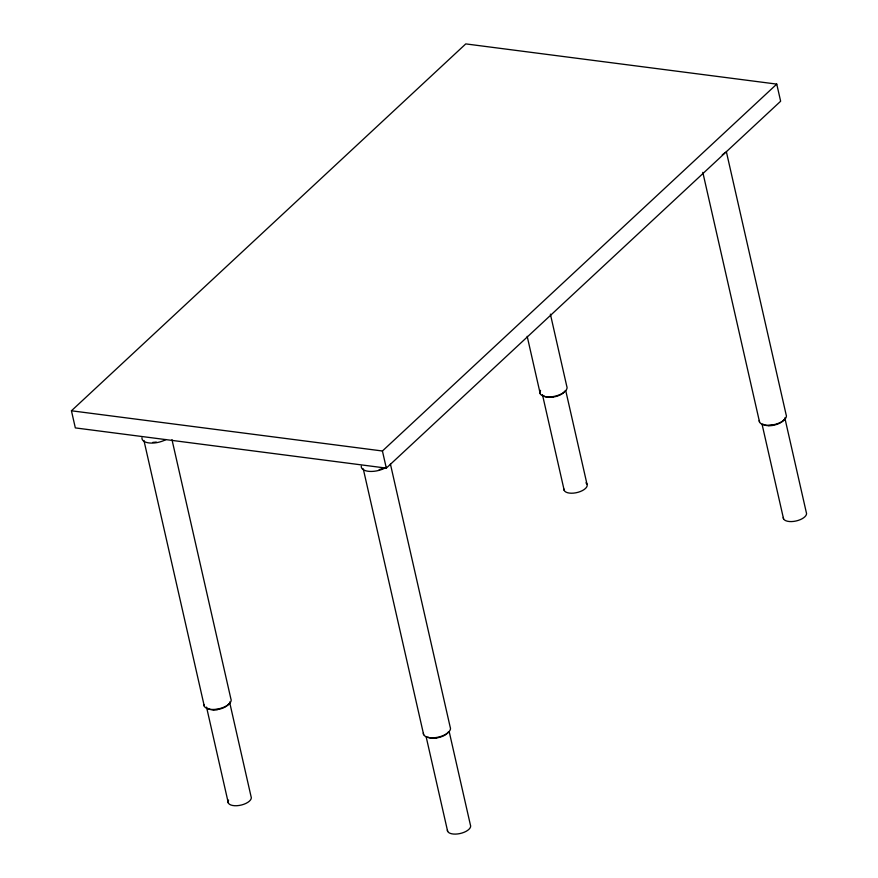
<?xml version="1.0" encoding="UTF-8"?>
<svg xmlns="http://www.w3.org/2000/svg" width="878" height="878" viewBox="0 0 878 878"><rect width="100%" height="100%" fill="white"/><g stroke="black" fill="none" stroke-linecap="round" stroke-linejoin="round"><path stroke-width="1.32" d="M71.436 410.783L465.768 43.9L776.756 84.112L780.641 101.233L386.32 468.117L75.332 427.904L71.436 410.783L382.424 450.996L776.756 84.112M564.916 391.094A11.875 5.487 -12.8 0 1 553.305 397.054L548.926 397.262A8.912 4.116 -12.8 0 1 544.349 396.219L543.482 395.78M784.241 419.454A11.875 5.487 -12.8 0 1 772.629 425.413L768.261 425.621A8.912 4.116 -12.8 0 1 763.684 424.59L762.806 424.14M229.004 703.618A11.875 5.487 -12.8 0 1 217.393 709.578L213.025 709.786A8.912 4.116 -12.8 0 1 208.448 708.755L207.57 708.305M448.34 731.978A11.875 5.487 -12.8 0 1 436.717 737.937L432.349 738.146A8.912 4.116 -12.8 0 1 427.773 737.114M548.926 397.262L553.305 397.054M768.261 425.621L772.629 425.413M213.025 709.786L217.393 709.578M432.349 738.146L436.717 737.937M726.315 151.499L786.095 414.603A13.861 6.398 -12.8 0 1 774.012 424.656A13.861 6.398 -12.8 0 1 759.25 420.474M784.811 417.84L806.289 512.401A11.875 5.487 -12.8 0 1 795.94 521.016A11.875 5.487 -12.8 0 1 783.286 517.427M762.071 424.283L783.549 518.843M702.817 172.373L759.558 422.12M550.385 314.126L566.76 386.243A13.861 6.398 -12.8 0 1 552.91 396.626A13.861 6.398 -12.8 0 1 540.541 390.326M565.783 390.82L586.965 484.041M542.439 394.595L564.225 490.473M527.184 336.329L540.233 393.761M390.414 464.034L450.184 727.138A13.861 6.398 -12.8 0 1 438.1 737.18A13.861 6.398 -12.8 0 1 423.35 733.009M449.207 731.703L470.388 824.925A11.875 5.487 -12.8 0 1 460.028 833.54A11.875 5.487 -12.8 0 1 447.385 829.962M382.424 450.996L386.32 468.117M426.159 736.807L447.648 831.367M363.272 468.874L423.657 734.645M171.989 439.68L230.859 698.778A13.861 6.398 -12.8 0 1 218.776 708.82A13.861 6.398 -12.8 0 1 204.014 704.639M229.575 702.016L251.053 796.565A11.875 5.487 -12.8 0 1 239.178 805.466A11.875 5.487 -12.8 0 1 228.587 800.067M206.539 707.119L228.313 803.008M143.948 440.515L204.322 706.285M585.922 482.845A11.875 5.487 -12.8 0 1 578.119 492.273A11.875 5.487 -12.8 0 1 563.961 489.068M724.778 152.882A15.277 7.057 -12.8 0 1 722.265 154.769M382.501 468.457A13.861 6.398 -12.8 0 1 379.175 469.631M386.353 467.294A15.277 7.057 -12.8 0 1 369.901 471.42A15.277 7.057 -12.8 0 1 361.264 466.108M156.306 442.04A13.861 6.398 -12.8 0 1 152.816 442.369M166.03 439.516A15.277 7.057 -12.8 0 1 149.984 443.028A15.277 7.057 -12.8 0 1 141.94 437.749"/></g></svg>
